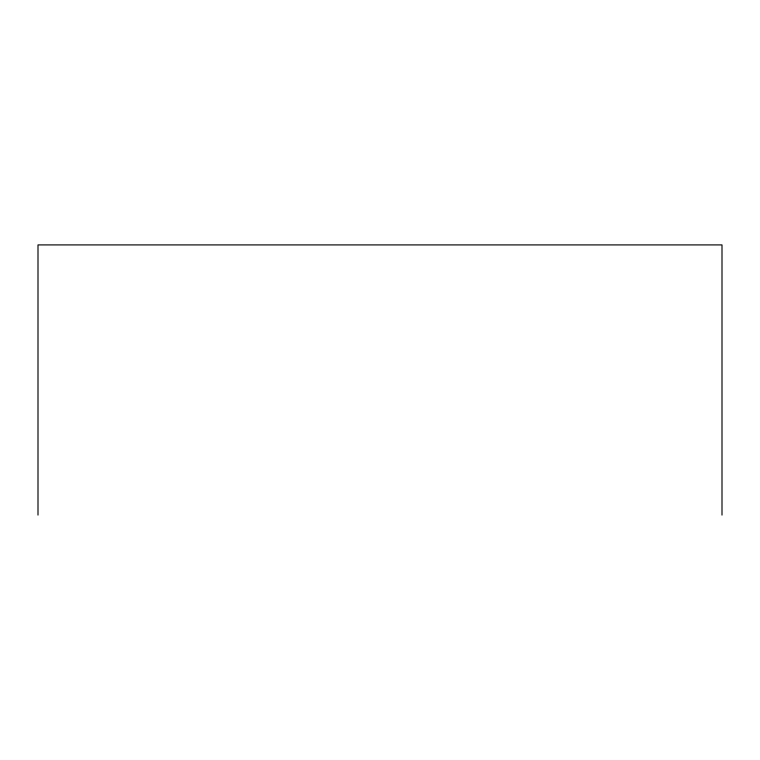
<?xml version="1.0" encoding="UTF-8"?>
<svg xmlns="http://www.w3.org/2000/svg" width="760" height="760" viewBox="0 0 760 760"><rect width="100%" height="100%" fill="white"/><g stroke="black" fill="none" stroke-linecap="round" stroke-linejoin="round"><path stroke-width="1.14" d="M722 515.09L722 244.91L38 244.91L38 515.09"/></g></svg>
